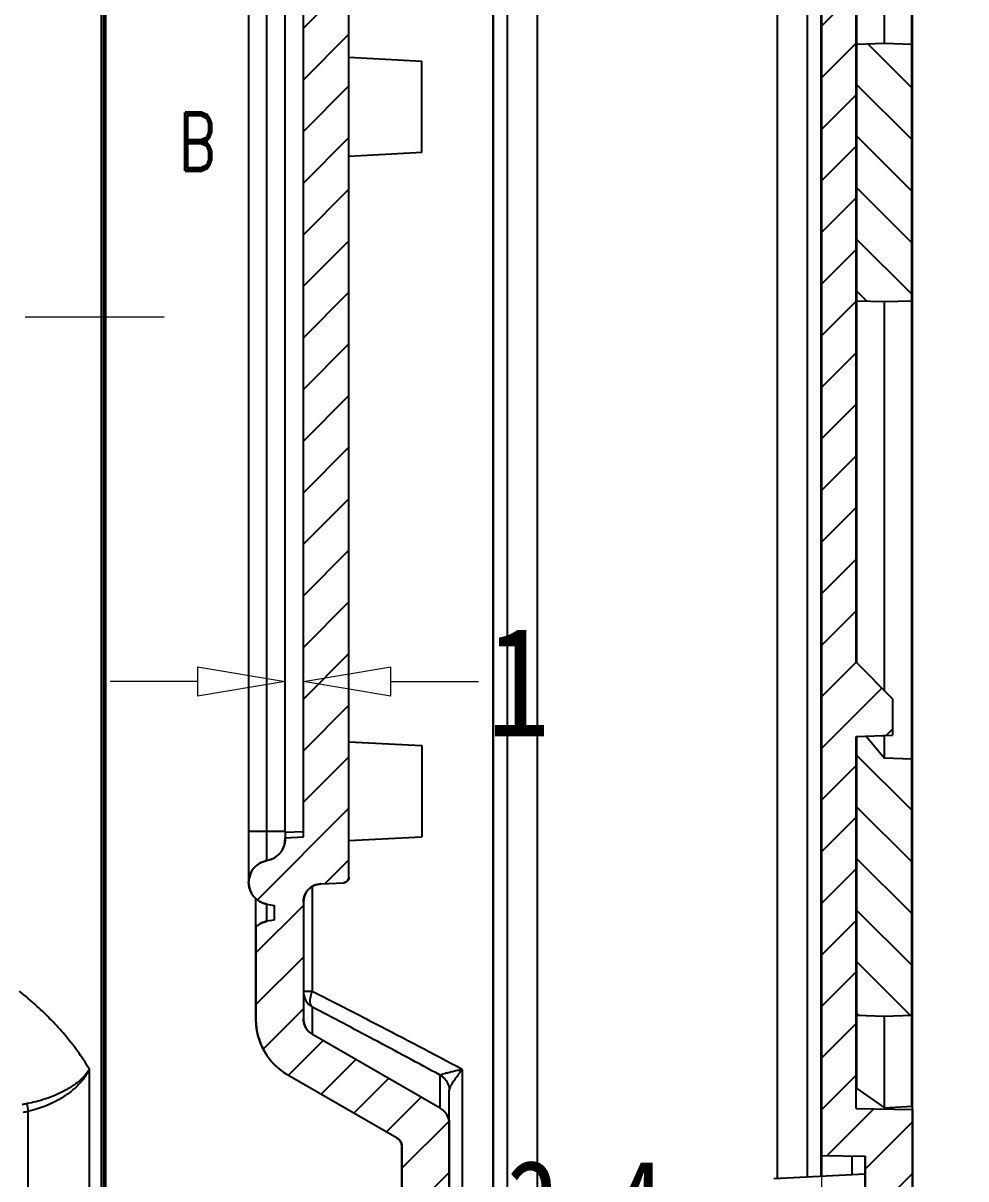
# Model space of a CAD drawing. Header units: millimetres. Extents: x 1786 to 4177, y -2705 to -1639.
# Drawn here: x 3905.3 to 3957, y -1840.6 to -1777.2 of the extents above; entities that cross this region are included whole.
import ezdxf
from ezdxf.enums import TextEntityAlignment as Align

# ---------------------------------------------------------------- set-up
doc = ezdxf.new("R2010")
doc.units = ezdxf.units.MM
doc.linetypes.add('DIVIDE', pattern=[31.75, 12.7, -6.35, 0, -6.35, 0, -6.35])
doc.layers.add('dim', color=3, linetype='Continuous', lineweight=9)
doc.layers.add('hatch', color=56, linetype='Continuous', lineweight=9)
doc.styles.add('FFS', font='simfang0.ttf', dxfattribs={"width": 0.85})
doc.styles.add('LongTou', font='romand.shx', dxfattribs={"width": 0.8, "bigfont": 'whgdtxt.shx'})
doc.dimstyles.new('YanXiu', dxfattribs={"dimtxt": 2.5, "dimasz": 2.2, "dimexe": 1, "dimexo": 0.6, "dimgap": 0.66, "dimtad": 0, "dimzin": 9, "dimdsep": 46, "dimtxsty": 'FFS', "dimblk": 'CLOSEDBLANK', "dimcen": 0, "dimclrd": 256, "dimclre": 131, "dimclrt": 42, "dimazin": 2, "dimtfac": 1, "dimtofl": 0, "dimtmove": 0, "dimatfit": 3, "dimldrblk": 'CLOSEDBLANK', "dimfxl": 1, "dimlwd": 5, "dimlwe": 5, "dimarcsym": 0})
pattern_1 = [(45, (-380.4716, -141.763), (-1.4142136, 1.4142136), [])]

# ---------------------------------------------------------------- blocks, each defined once
blk = doc.blocks.new('_ClosedBlank')
at = {"color": 0, "linetype": 'ByBlock', "lineweight": -2}
for p, q in [((-1, 0.167), (0, 0)), ((-1, 0.167), (-1, -0.167)), ((0, 0), (-1, -0.167))]:
    blk.add_line(p, q, dxfattribs=at)
blk = doc.blocks.new('*D331')
at = {"layer": 'Defpoints', "color": 0}
for p in [(-70.436, 85.313), (-70.436, 77.763), (-71.436, 77.099)]:
    blk.add_point(p, dxfattribs=at)
at = {"layer": 'dim', "color": 131, "lineweight": 5}
for p, q in [((-71.436, 78.299), (-71.436, 86.512)), ((-70.436, 78.962), (-70.436, 86.512))]:
    blk.add_line(p, q, dxfattribs=at)
at = {"layer": 'dim', "lineweight": 5}
for p, q in [((-76.236, 85.313), (-81.036, 85.313)), ((-65.636, 85.313), (-60.836, 85.313))]:
    blk.add_line(p, q, dxfattribs=at)
at = {"layer": 'dim', "lineweight": 5, "xscale": 4.800000000000001, "yscale": 4.800000000000001, "zscale": 4.800000000000001}
blk.add_blockref('_ClosedBlank', (-71.436, 85.313), dxfattribs=at)
at = {"layer": 'dim', "lineweight": 5, "xscale": 4.800000000000001, "yscale": 4.800000000000001, "zscale": 4.800000000000001, "rotation": 180}
blk.add_blockref('_ClosedBlank', (-70.436, 85.313), dxfattribs=at)
at = {"layer": 'dim', "color": 42, "insert": (-58.644, 85.313), "char_height": 6, "attachment_point": 5, "style": 'FFS'}
blk.add_mtext('1', dxfattribs=at)
blk = doc.blocks.new('*D344')
at = {"layer": 'Defpoints', "color": 0}
for p in [(-42.036, 59.332), (-39.636, 59.29), (-42.036, 56.536)]:
    blk.add_point(p, dxfattribs=at)
at = {"layer": 'dim', "color": 131, "lineweight": 5}
for p, q in [((-42.036, 58.333), (-42.036, 55.537)), ((-39.636, 58.291), (-39.636, 55.537))]:
    blk.add_line(p, q, dxfattribs=at)
at = {"layer": 'dim', "lineweight": 5}
for p, q in [((-46.036, 56.536), (-50.036, 56.536)), ((-35.636, 56.536), (-31.636, 56.536))]:
    blk.add_line(p, q, dxfattribs=at)
at = {"layer": 'dim', "lineweight": 5, "xscale": 4, "yscale": 4, "zscale": 4}
blk.add_blockref('_ClosedBlank', (-42.036, 56.536), dxfattribs=at)
at = {"layer": 'dim', "lineweight": 5, "xscale": 4, "yscale": 4, "zscale": 4, "rotation": 180}
blk.add_blockref('_ClosedBlank', (-39.636, 56.536), dxfattribs=at)
at = {"layer": 'dim', "color": 42, "insert": (-54.952, 56.536), "char_height": 5, "attachment_point": 5, "style": 'FFS'}
blk.add_mtext('2.4', dxfattribs=at)
blk = doc.blocks.new('u161')
at = {"linetype": 'Continuous'}
h = blk.add_hatch(dxfattribs=at)
h.set_pattern_fill('DEFAULT__3', color=2, scale=2, angle=45, style=0, pattern_type=0)
h.set_pattern_definition(pattern_1)
edge = h.paths.add_edge_path()
edge.add_line((-65.036, 47.9), (-65.036, 49.73))
edge.add_line((-62.436, 49.73), (-65.036, 49.73))
edge.add_line((-62.436, 47.9), (-62.436, 49.73))
edge.add_arc((-51.681, 47.9), 10.755, 180.00128, 181.53833)
edge.add_line((-62.432, 47.611), (-50.536, 47.3))
edge.add_line((-50.536, 45.55), (-50.536, 47.3))
edge.add_line((-62.157, 45.448), (-50.536, 45.55))
edge.add_spline(control_points=[(-62.157, 45.448), (-61.972, 44.642), (-61.699, 43.864), (-61.345, 43.144)], knot_values=[0, 0, 0, 0, 1, 1, 1, 1], degree=3, periodic=0)
edge.add_line((-61.345, 43.144), (-50.536, 43.05))
edge.add_line((-50.536, 41.3), (-50.536, 43.05))
edge.add_line((-53.636, 41.218), (-50.536, 41.3))
edge.add_line((-53.636, 38.062), (-53.636, 41.218))
edge.add_spline(control_points=[(-53.636, 38.062), (-53.303, 38.02), (-52.97, 37.987), (-52.636, 37.961)], knot_values=[0, 0, 0, 0, 1, 1, 1, 1], weights=[1, 0.999807, 0.999807, 1], degree=3, periodic=0)
edge.add_line((-52.636, 36.728), (-52.636, 37.961))
edge.add_line((-52.636, 36.728), (-51.036, 36.7))
edge.add_line((-51.036, 35.3), (-51.036, 36.7))
edge.add_spline(control_points=[(-56.225, 35.88), (-54.52, 35.494), (-52.783, 35.3), (-51.036, 35.3)], knot_values=[0, 0, 0, 0, 1, 1, 1, 1], weights=[1, 0.995874, 0.995874, 1], degree=3, periodic=0)
edge.add_spline(control_points=[(-65.036, 47.9), (-65.036, 47.097), (-64.894, 45.491), (-64.264, 43.176), (-63.241, 41.041), (-61.864, 39.171), (-60.187, 37.636), (-58.285, 36.503), (-56.916, 36.036), (-56.225, 35.88)], knot_values=[0, 0, 0, 0, 0.143269, 0.286539, 0.429808, 0.573078, 0.716347, 0.859617, 1, 1, 1, 1], degree=3, periodic=0)
edge = h.paths.add_edge_path()
edge.add_line((-62.436, 49.73), (-65.036, 49.73))
edge.add_line((-62.436, 49.73), (-65.036, 49.73))
edge = h.paths.add_edge_path()
edge.add_line((-65.036, 54.94), (-65.036, 49.73))
edge.add_line((-62.436, 54.94), (-65.036, 54.94))
edge.add_line((-62.436, 54.94), (-62.436, 49.73))
edge.add_line((-62.436, 49.73), (-65.036, 49.73))
edge = h.paths.add_edge_path()
edge.add_line((-62.436, 54.94), (-65.036, 54.94))
edge.add_line((-62.436, 54.94), (-65.036, 54.94))
edge = h.paths.add_edge_path()
edge.add_line((-58.536, 173.5), (-59.636, 173.5))
edge.add_line((-58.536, 172.638), (-58.536, 173.5))
edge.add_spline(control_points=[(-59.266, 171.911), (-59.231, 172.317), (-58.942, 172.604), (-58.536, 172.638)], knot_values=[0, 0, 0, 0, 1, 1, 1, 1], weights=[1, 0.843205, 0.843205, 1], degree=3, periodic=0)
edge.add_line((-59.281, 171.742), (-59.266, 171.911))
edge.add_spline(control_points=[(-59.281, 171.742), (-59.286, 171.69), (-59.291, 171.639), (-59.297, 171.587)], knot_values=[0, 0, 0, 0, 1, 1, 1, 1], weights=[1, 0.999919, 0.999919, 1], degree=3, periodic=0)
edge.add_spline(control_points=[(-70.436, 156.343), (-70.436, 163.564), (-66.176, 169.393), (-59.297, 171.587)], knot_values=[0, 0, 0, 0, 1, 1, 1, 1], weights=[1, 0.871606, 0.871606, 1], degree=3, periodic=0)
edge.add_line((-70.436, 156.343), (-70.436, 155.38))
edge.add_spline(control_points=[(-70.436, 155.38), (-70.436, 154.818), (-70.049, 154.41), (-69.488, 154.381)], knot_values=[0, 0, 0, 0, 1, 1, 1, 1], weights=[1, 0.816916, 0.816916, 1], degree=3, periodic=0)
edge.add_line((-69.488, 154.381), (-68.22, 154.314))
edge.add_spline(control_points=[(-67.936, 154.015), (-67.936, 154.183), (-68.052, 154.306), (-68.22, 154.314)], knot_values=[0, 0, 0, 0, 1, 1, 1, 1], weights=[1, 0.816916, 0.816916, 1], degree=3, periodic=0)
edge.add_line((-67.936, 74.584), (-67.936, 154.015))
edge.add_spline(control_points=[(-67.936, 74.584), (-67.936, 74.416), (-68.052, 74.294), (-68.22, 74.285)], knot_values=[0, 0, 0, 0, 1, 1, 1, 1], weights=[1, 0.816916, 0.816916, 1], degree=3, periodic=0)
edge.add_line((-69.488, 74.218), (-68.22, 74.285))
edge.add_spline(control_points=[(-70.436, 73.22), (-70.436, 73.781), (-70.049, 74.189), (-69.488, 74.218)], knot_values=[0, 0, 0, 0, 1, 1, 1, 1], weights=[1, 0.816916, 0.816916, 1], degree=3, periodic=0)
edge.add_line((-70.436, 73.22), (-70.436, 66.832))
edge.add_spline(control_points=[(-69.936, 65.966), (-70.253, 66.149), (-70.436, 66.466), (-70.436, 66.832)], knot_values=[0, 0, 0, 0, 1, 1, 1, 1], weights=[1, 0.910684, 0.910684, 1], degree=3, periodic=0)
edge.add_line((-62.936, 61.925), (-69.936, 65.966))
edge.add_spline(control_points=[(-62.936, 61.925), (-62.619, 61.742), (-62.436, 61.425), (-62.436, 61.059)], knot_values=[0, 0, 0, 0, 1, 1, 1, 1], weights=[1, 0.910684, 0.910684, 1], degree=3, periodic=0)
edge.add_line((-62.436, 61.059), (-62.436, 54.94))
edge.add_line((-62.436, 54.94), (-65.036, 54.94))
edge.add_line((-65.036, 59.846), (-65.036, 54.94))
edge.add_spline(control_points=[(-65.286, 60.279), (-65.127, 60.188), (-65.036, 60.029), (-65.036, 59.846)], knot_values=[0, 0, 0, 0, 1, 1, 1, 1], weights=[1, 0.910684, 0.910684, 1], degree=3, periodic=0)
edge.add_line((-65.286, 60.279), (-71.286, 63.743))
edge.add_spline(control_points=[(-71.286, 63.743), (-72.395, 64.384), (-73.036, 65.493), (-73.036, 66.775)], knot_values=[0, 0, 0, 0, 1, 1, 1, 1], weights=[1, 0.910684, 0.910684, 1], degree=3, periodic=0)
edge.add_line((-73.036, 71.874), (-73.036, 66.775))
edge.add_spline(control_points=[(-73.036, 71.874), (-72.866, 72.027), (-72.661, 72.127), (-72.436, 72.167)], knot_values=[0, 0, 0, 0, 1, 1, 1, 1], weights=[1, 0.974125, 0.974125, 1], degree=3, periodic=0)
edge.add_line((-72.036, 72.237), (-72.436, 72.167))
edge.add_line((-72.036, 73.037), (-72.036, 72.237))
edge.add_line((-72.436, 73.108), (-72.036, 73.037))
edge.add_spline(control_points=[(-72.436, 73.108), (-74.179, 73.415), (-74.179, 75.185), (-72.435, 75.492)], knot_values=[0, 0, 0, 0, 1, 1, 1, 1], weights=[1, 0.448931, 0.448931, 1], degree=3, periodic=0)
edge.add_spline(control_points=[(-71.436, 76.747), (-71.402, 76.106), (-71.802, 75.603), (-72.435, 75.492)], knot_values=[0, 0, 0, 0, 1, 1, 1, 1], weights=[1, 0.832524, 0.832524, 1], degree=3, periodic=0)
edge.add_line((-71.436, 76.747), (-70.436, 76.8))
edge.add_line((-70.436, 76.8), (-70.436, 151.8))
edge.add_line((-71.436, 151.852), (-70.436, 151.8))
edge.add_spline(control_points=[(-71.436, 151.852), (-71.402, 152.494), (-71.802, 152.996), (-72.435, 153.107)], knot_values=[0, 0, 0, 0, 1, 1, 1, 1], weights=[1, 0.832524, 0.832524, 1], degree=3, periodic=0)
edge.add_spline(control_points=[(-72.436, 155.492), (-74.179, 155.184), (-74.179, 153.414), (-72.435, 153.107)], knot_values=[0, 0, 0, 0, 1, 1, 1, 1], weights=[1, 0.448931, 0.448931, 1], degree=3, periodic=0)
edge.add_line((-72.436, 155.492), (-72.036, 155.562))
edge.add_line((-72.036, 156.362), (-72.036, 155.562))
edge.add_line((-72.036, 156.362), (-72.436, 156.433))
edge.add_spline(control_points=[(-73.036, 156.726), (-72.866, 156.573), (-72.661, 156.472), (-72.436, 156.433)], knot_values=[0, 0, 0, 0, 1, 1, 1, 1], weights=[1, 0.974125, 0.974125, 1], degree=3, periodic=0)
edge.add_line((-73.036, 156.822), (-73.036, 156.726))
edge.add_spline(control_points=[(-73.036, 156.822), (-73.036, 163.519), (-69.642, 169.293), (-63.79, 172.55)], knot_values=[0, 0, 0, 0, 1, 1, 1, 1], weights=[1, 0.908052, 0.908052, 1], degree=3, periodic=0)
edge.add_spline(control_points=[(-63.79, 172.55), (-62.757, 173.125), (-61.981, 174.018), (-61.556, 175.122)], knot_values=[0, 0, 0, 0, 1, 1, 1, 1], weights=[1, 0.96011, 0.96011, 1], degree=3, periodic=0)
edge.add_spline(control_points=[(-61.556, 175.122), (-61.405, 175.515), (-61.061, 175.756), (-60.64, 175.763)], knot_values=[0, 0, 0, 0, 1, 1, 1, 1], weights=[1, 0.88621, 0.88621, 1], degree=3, periodic=0)
edge.add_line((-60.64, 175.763), (-58.536, 175.8))
edge.add_line((-58.536, 174.9), (-58.536, 175.8))
edge.add_line((-58.536, 174.9), (-59.636, 174.9))
edge.add_line((-59.636, 173.5), (-59.636, 174.9))
h = blk.add_hatch(dxfattribs=at)
h.set_pattern_fill('DEFAULT__5', color=2, scale=2, angle=45, style=0, pattern_type=0)
h.set_pattern_definition(pattern_1)
edge = h.paths.add_edge_path()
edge.add_line((-37.036, 47.9), (-37.036, 49.73))
edge.add_arc((-50.698, 47.9), 13.662, 356.76105, 359.99896)
edge.add_line((-37.058, 47.128), (-46.036, 47.05))
edge.add_line((-46.036, 45.939), (-46.036, 47.05))
edge.add_line((-46.036, 45.939), (-50.536, 45.9))
edge.add_line((-50.536, 45.9), (-50.536, 47.4))
edge.add_line((-50.536, 47.4), (-51.036, 47.688))
edge.add_line((-51.036, 47.688), (-51.036, 48.3))
edge.add_line((-39.636, 48.897), (-51.036, 48.3))
edge.add_line((-39.636, 48.897), (-39.636, 49.73))
edge.add_line((-37.036, 49.73), (-39.636, 49.73))
edge = h.paths.add_edge_path()
edge.add_line((-51.036, 35.8), (-51.036, 36.7))
edge.add_line((-51.036, 36.7), (-52.336, 36.722))
edge.add_line((-52.536, 36.926), (-52.336, 36.722))
edge.add_line((-52.536, 36.926), (-52.536, 37.873))
edge.add_line((-51.036, 37.9), (-52.536, 37.873))
edge.add_spline(control_points=[(-51.036, 37.9), (-50.166, 37.9), (-49.299, 37.954), (-48.436, 38.062)], knot_values=[0, 0, 0, 0, 1, 1, 1, 1], weights=[1, 0.998704, 0.998704, 1], degree=3, periodic=0)
edge.add_line((-48.436, 38.062), (-48.436, 40.163))
edge.add_line((-48.436, 40.163), (-51.036, 40.3))
edge.add_line((-51.036, 40.3), (-51.036, 40.911))
edge.add_line((-50.536, 41.2), (-51.036, 40.911))
edge.add_line((-50.536, 41.2), (-50.536, 42.7))
edge.add_line((-46.036, 42.66), (-50.536, 42.7))
edge.add_line((-46.036, 41.55), (-46.036, 42.66))
edge.add_line((-38.66, 41.485), (-46.036, 41.55))
edge.add_spline(control_points=[(-45.847, 35.88), (-45.156, 36.036), (-43.786, 36.503), (-41.885, 37.636), (-40.208, 39.171), (-39.199, 40.541), (-38.734, 41.35), (-38.66, 41.485)], knot_values=[0, 0, 0, 0, 0.234581, 0.473986, 0.71339, 0.952794, 1, 1, 1, 1], degree=3, periodic=0)
edge.add_spline(control_points=[(-50.536, 35.305), (-48.956, 35.339), (-47.388, 35.531), (-45.847, 35.88)], knot_values=[0, 0, 0, 0, 1, 1, 1, 1], weights=[1, 0.996624, 0.996624, 1], degree=3, periodic=0)
edge.add_line((-50.536, 35.305), (-50.536, 35.773))
edge.add_line((-50.536, 35.773), (-51.036, 35.8))
edge = h.paths.add_edge_path()
edge.add_line((-37.036, 49.73), (-39.636, 49.73))
edge.add_line((-37.036, 49.73), (-39.636, 49.73))
edge = h.paths.add_edge_path()
edge.add_line((-37.036, 49.73), (-37.036, 54.94))
edge.add_line((-37.036, 49.73), (-39.636, 49.73))
edge.add_line((-39.636, 49.73), (-39.636, 52.288))
edge.add_line((-39.636, 52.288), (-44.636, 52.55))
edge.add_line((-44.636, 52.55), (-44.636, 54.05))
edge.add_line((-39.636, 54.093), (-44.636, 54.05))
edge.add_line((-39.636, 54.093), (-39.636, 54.94))
edge.add_line((-37.036, 54.94), (-39.636, 54.94))
edge = h.paths.add_edge_path()
edge.add_line((-37.036, 54.94), (-39.636, 54.94))
edge.add_line((-39.636, 54.94), (-44.636, 54.94))
edge.add_line((-44.636, 54.94), (-39.636, 54.94))
edge.add_line((-37.036, 54.94), (-39.636, 54.94))
edge = h.paths.add_edge_path()
edge.add_line((-37.036, 162.7), (-37.036, 145.354))
edge.add_line((-38.613, 145.326), (-37.036, 145.354))
edge.add_spline(control_points=[(-38.613, 145.326), (-39.508, 145.311), (-40.136, 144.672), (-40.136, 143.776)], knot_values=[0, 0, 0, 0, 1, 1, 1, 1], weights=[1, 0.808834, 0.808834, 1], degree=3, periodic=0)
edge.add_line((-40.136, 86.364), (-40.136, 143.776))
edge.add_line((-40.136, 86.364), (-38.136, 84.364))
edge.add_line((-38.136, 84.364), (-38.136, 82.364))
edge.add_line((-40.136, 82.294), (-38.136, 82.364))
edge.add_line((-40.136, 61.9), (-40.136, 82.294))
edge.add_line((-40.136, 61.9), (-37.036, 61.845))
edge.add_line((-37.036, 61.845), (-37.036, 54.94))
edge.add_line((-37.036, 54.94), (-39.636, 54.94))
edge.add_line((-39.636, 59.29), (-39.636, 54.94))
edge.add_line((-42.036, 59.332), (-39.636, 59.29))
edge.add_line((-42.036, 147.867), (-42.036, 59.332))
edge.add_line((-42.036, 147.867), (-39.636, 147.909))
edge.add_line((-39.636, 162.7), (-39.636, 147.909))
edge.add_spline(control_points=[(-41.762, 169.114), (-41.409, 168.66), (-40.208, 166.786), (-39.636, 164.432), (-39.636, 162.7)], knot_values=[0, 0, 0, 0, 0.264015, 1, 1, 1, 1], degree=3, periodic=0)
edge.add_spline(control_points=[(-42.791, 171.742), (-42.707, 170.779), (-42.354, 169.879), (-41.762, 169.114)], knot_values=[0, 0, 0, 0, 1, 1, 1, 1], weights=[1, 0.972906, 0.972906, 1], degree=3, periodic=0)
edge.add_line((-42.791, 171.742), (-42.811, 171.973))
edge.add_spline(control_points=[(-42.811, 171.973), (-42.846, 172.376), (-43.132, 172.663), (-43.536, 172.7)], knot_values=[0, 0, 0, 0, 1, 1, 1, 1], weights=[1, 0.844659, 0.844659, 1], degree=3, periodic=0)
edge.add_line((-43.536, 172.7), (-43.536, 173.5))
edge.add_line((-42.436, 173.5), (-43.536, 173.5))
edge.add_line((-42.436, 173.5), (-42.436, 174.9))
edge.add_line((-42.436, 174.9), (-43.536, 174.9))
edge.add_line((-43.536, 174.9), (-43.536, 175.8))
edge.add_line((-43.536, 175.8), (-41.369, 175.648))
edge.add_spline(control_points=[(-40.443, 174.738), (-40.488, 175.251), (-40.855, 175.612), (-41.369, 175.648)], knot_values=[0, 0, 0, 0, 1, 1, 1, 1], weights=[1, 0.840271, 0.840271, 1], degree=3, periodic=0)
edge.add_line((-40.265, 172.7), (-40.443, 174.738))
edge.add_spline(control_points=[(-40.265, 172.7), (-40.188, 171.818), (-39.884, 170.986), (-39.375, 170.262)], knot_values=[0, 0, 0, 0, 1, 1, 1, 1], weights=[1, 0.977162, 0.977162, 1], degree=3, periodic=0)
edge.add_spline(control_points=[(-39.375, 170.262), (-39.01, 169.742), (-38.358, 168.643), (-37.61, 166.786), (-37.144, 164.785), (-37.036, 163.405), (-37.036, 162.7)], knot_values=[0, 0, 0, 0, 0.25, 0.5, 0.75, 1, 1, 1, 1], degree=3, periodic=0)
h = blk.add_hatch(dxfattribs=at)
h.set_pattern_fill('DEFAULT__2', color=2, scale=2, angle=-45, style=0, pattern_type=0)
h.set_pattern_definition([(315, (-377.6431, -141.763), (1.414214, 1.414214), [])])
edge = h.paths.add_edge_path()
edge.add_line((-40.086, 67.003), (-40.086, 82.296))
edge.add_line((-40.086, 82.296), (-39.586, 82.314))
edge.add_line((-39.586, 82.314), (-38.586, 81.114))
edge.add_line((-37.086, 81.061), (-38.586, 81.114))
edge.add_line((-37.086, 67.003), (-37.086, 81.061))
edge.add_line((-37.086, 67.003), (-38.586, 66.951))
edge.add_line((-38.586, 66.951), (-40.086, 67.003))
edge = h.paths.add_edge_path()
edge.add_line((-40.086, 106.166), (-40.086, 120.224))
edge.add_line((-38.586, 120.276), (-40.086, 120.224))
edge.add_line((-37.086, 120.224), (-38.586, 120.276))
edge.add_line((-37.086, 106.166), (-37.086, 120.224))
edge.add_line((-37.086, 106.166), (-38.586, 106.114))
edge.add_line((-38.586, 106.114), (-40.086, 106.166))
at = {"color": 7, "linetype": 'Continuous'}
for p, q in [((-60.036, 49.3), (-60.036, 161.3)), ((-60.018, 49.427), (-60.018, 161.172)), ((-81.501, 52.8), (-81.501, 157.8)), ((-81.497, 52.8), (-81.497, 157.8)), ((-81.367, 52.8), (-81.367, 157.8)), ((-81.266, 52.8), (-81.266, 157.8)), ((-59.266, 157.8), (-59.266, 52.8)), ((-57.621, 157.8), (-57.621, 52.8)), ((-67.936, 74.584), (-67.936, 154.015)), ((-67.936, 74.584), (-67.936, 154.015)), ((-73.436, 152.717), (-73.436, 75.865)), ((-44.451, 58.059), (-44.451, 152.54)), ((-42.806, 58.145), (-42.806, 152.454)), ((-42.054, 58.185), (-42.054, 152.414)), ((-42.036, 152.413), (-42.036, 58.186)), ((-72.435, 77.099), (-72.435, 151.5)), ((-71.436, 77.099), (-71.436, 151.5)), ((-70.436, 76.8), (-70.436, 151.8)), ((-70.436, 76.8), (-70.436, 151.8)), ((-42.036, 147.867), (-42.036, 59.332)), ((-38.586, 120.276), (-38.586, 145.276)), ((-40.136, 86.364), (-40.136, 143.776)), ((-40.136, 86.364), (-40.136, 143.776)), ((-40.086, 86.314), (-40.086, 143.776)), ((-37.086, 62.03), (-37.086, 138.199)), ((-37.036, 47.9), (-37.036, 138.199)), ((-38.586, 120.276), (-40.086, 120.224)), ((-38.586, 120.276), (-40.086, 120.224)), ((-40.086, 106.166), (-40.086, 120.224)), ((-37.086, 120.224), (-38.586, 120.276)), ((-37.086, 120.224), (-38.586, 120.276)), ((-37.086, 106.166), (-37.086, 120.224)), ((-63.936, 119.3), (-67.936, 119.509)), ((-63.936, 114.3), (-63.936, 119.299)), ((-63.936, 114.3), (-67.936, 114.09)), ((-38.586, 106.114), (-40.086, 106.166)), ((-38.586, 106.114), (-40.086, 106.166)), ((-37.086, 106.166), (-38.586, 106.114)), ((-37.086, 106.166), (-38.586, 106.114)), ((-38.586, 84.814), (-38.586, 106.114)), ((-40.136, 86.364), (-38.136, 84.364)), ((-40.136, 86.364), (-38.136, 84.364)), ((-38.136, 84.364), (-38.136, 82.364)), ((-38.136, 84.364), (-38.136, 82.364)), ((-40.136, 82.294), (-38.136, 82.364)), ((-40.136, 82.294), (-38.136, 82.364)), ((-67.936, 82.009), (-63.936, 81.8)), ((-63.936, 81.799), (-63.936, 76.8)), ((-40.136, 61.9), (-40.136, 82.294)), ((-40.136, 61.9), (-40.136, 82.294)), ((-40.086, 82.296), (-39.586, 82.314)), ((-40.086, 67.003), (-40.086, 82.296)), ((-40.086, 63.001), (-40.086, 82.296)), ((-39.586, 82.314), (-38.586, 81.114)), ((-39.586, 82.314), (-38.586, 81.114)), ((-38.586, 81.114), (-38.586, 82.349)), ((-37.086, 81.061), (-38.586, 81.114)), ((-37.086, 81.061), (-38.586, 81.114)), ((-37.086, 67.003), (-37.086, 81.061)), ((-71.434, 77.099), (-73.436, 77.099)), ((-72.435, 75.492), (-72.435, 77.099)), ((-71.436, 77.047), (-70.436, 77.099)), ((-71.436, 76.747), (-70.436, 76.8)), ((-71.436, 76.747), (-70.436, 76.8)), ((-71.436, 76.747), (-71.434, 76.684)), ((-67.936, 76.59), (-63.936, 76.8)), ((-73.436, 75.865), (-73.436, 74.313)), ((-69.488, 74.218), (-68.22, 74.285)), ((-69.488, 74.218), (-68.22, 74.285)), ((-69.95, 74.059), (-69.95, 68.318)), ((-73.036, 66.775), (-73.036, 73.424)), ((-72.436, 73.108), (-72.036, 73.037)), ((-72.436, 72.167), (-72.436, 73.108)), ((-72.436, 73.108), (-72.036, 73.037)), ((-72.036, 73.037), (-72.036, 72.237)), ((-72.036, 73.037), (-72.036, 72.237)), ((-70.436, 73.22), (-70.436, 66.832)), ((-70.436, 73.22), (-70.436, 66.832)), ((-72.036, 72.237), (-72.436, 72.167)), ((-72.036, 72.237), (-72.436, 72.167)), ((-73.036, 71.874), (-73.036, 66.775)), ((-69.95, 68.317), (-70.436, 68.317)), ((-69.936, 65.966), (-69.936, 67.456)), ((-38.586, 66.951), (-40.086, 67.003)), ((-38.586, 66.951), (-40.086, 67.003)), ((-37.086, 67.003), (-38.586, 66.951)), ((-37.086, 67.003), (-38.586, 66.951)), ((-38.586, 61.951), (-38.586, 66.951)), ((-62.936, 61.925), (-69.936, 65.966)), ((-62.936, 61.925), (-69.936, 65.966)), ((-82.167, 52.8), (-82.167, 64.067)), ((-61.726, 64.047), (-61.726, 47.819)), ((-65.286, 60.279), (-71.286, 63.743)), ((-65.286, 60.279), (-71.286, 63.743)), ((-62.936, 61.925), (-62.936, 63.732)), ((-62.436, 47.9), (-62.436, 62.89)), ((-40.086, 63.001), (-38.586, 61.951)), ((-85.599, 62.175), (-85.519, 61.754)), ((-85.519, 52.8), (-85.519, 61.754)), ((-40.136, 61.9), (-37.036, 61.845)), ((-40.136, 61.9), (-37.036, 61.845)), ((-38.586, 61.951), (-37.086, 62.03)), ((-37.036, 61.845), (-37.036, 54.94)), ((-62.436, 61.059), (-62.436, 54.94)), ((-65.036, 59.846), (-65.036, 54.94)), ((-65.036, 47.9), (-65.036, 59.846)), ((-42.036, 59.332), (-39.636, 59.29)), ((-42.036, 59.332), (-39.636, 59.29)), ((-40.345, 58.274), (-40.345, 59.303)), ((-39.636, 59.29), (-39.636, 54.94)), ((-39.636, 54.093), (-39.636, 59.29)), ((-39.636, 58.312), (-44.636, 58.05))]:
    blk.add_line(p, q, dxfattribs=at)
for centre, radius, start, end in [((-72.645, 76.684), 1.21, 279.97067, 3), ((-64.246, 77.1), 7.189, 180.00673, 180.42431), ((-72.226, 74.3), 1.21, 99.97067, 260), ((-69.436, 73.22), 1, 93.0004, 180.00768), ((-68.236, 74.584), 0.3, 273, 0), ((-72.226, 70.975), 1.21, 100, 132.03093), ((-69.442, 68.318), 0.994, 180.05658, 240.19721), ((-276.682, -339.876), 457.559, 62.65514, 63.13983), ((-267.96, -313.192), 429.075, 62.00953, 62.51526), ((-69.536, 66.775), 3.5, 180, 240), ((-69.436, 66.832), 1, 180, 240), ((-273.708, -334.056), 451.023, 61.9656, 62.65107), ((-269.087, -315.277), 431.446, 61.4572, 62.00724), ((-86.139, 65.254), 3.126, 275.33317, 279.93857), ((-86.202, 65.336), 3.646, 276.32987, 280.80727), ((-63.436, 61.059), 1, 0, 60), ((-65.536, 59.846), 0.5, 0, 60)]:
    blk.add_arc(centre, radius, start, end, dxfattribs=at)
for points, start_tangent, end_tangent in [([(-71.436, 76.747), (-71.435, 76.735), (-71.435, 76.722), (-71.435, 76.709), (-71.434, 76.697), (-71.434, 76.684), (-71.434, 76.671), (-71.435, 76.658), (-71.435, 76.645), (-71.435, 76.632), (-71.436, 76.619), (-71.437, 76.606), (-71.438, 76.593), (-71.439, 76.58), (-71.44, 76.567), (-71.441, 76.554), (-71.443, 76.541), (-71.444, 76.528), (-71.446, 76.515), (-71.448, 76.501), (-71.45, 76.488), (-71.452, 76.475), (-71.455, 76.462), (-71.457, 76.448), (-71.46, 76.435), (-71.463, 76.422), (-71.466, 76.408), (-71.469, 76.395), (-71.473, 76.382), (-71.476, 76.369), (-71.48, 76.355), (-71.484, 76.342), (-71.488, 76.329), (-71.492, 76.316), (-71.496, 76.302), (-71.5, 76.289), (-71.505, 76.276), (-71.51, 76.263), (-71.515, 76.25), (-71.52, 76.237), (-71.525, 76.224), (-71.531, 76.211), (-71.536, 76.198), (-71.542, 76.185), (-71.548, 76.172), (-71.554, 76.159), (-71.56, 76.147), (-71.566, 76.134), (-71.573, 76.121), (-71.58, 76.109), (-71.586, 76.096), (-71.593, 76.084), (-71.601, 76.072), (-71.608, 76.059), (-71.615, 76.047), (-71.623, 76.035), (-71.631, 76.023), (-71.638, 76.011), (-71.647, 75.999), (-71.655, 75.987), (-71.663, 75.976), (-71.671, 75.964), (-71.68, 75.953), (-71.689, 75.941), (-71.698, 75.93), (-71.707, 75.919), (-71.716, 75.908), (-71.725, 75.897), (-71.734, 75.886), (-71.744, 75.875), (-71.753, 75.865), (-71.763, 75.854), (-71.773, 75.844), (-71.783, 75.834), (-71.793, 75.824), (-71.803, 75.814), (-71.814, 75.804), (-71.824, 75.794), (-71.835, 75.784), (-71.845, 75.775), (-71.856, 75.766), (-71.867, 75.756), (-71.878, 75.747), (-71.889, 75.738), (-71.9, 75.73), (-71.911, 75.721), (-71.922, 75.713), (-71.934, 75.704), (-71.945, 75.696), (-71.957, 75.688), (-71.968, 75.68), (-71.98, 75.672), (-71.992, 75.665), (-72.003, 75.657), (-72.015, 75.65), (-72.027, 75.643), (-72.039, 75.636), (-72.051, 75.629), (-72.063, 75.622), (-72.075, 75.616), (-72.087, 75.609), (-72.1, 75.603), (-72.112, 75.597), (-72.124, 75.591), (-72.136, 75.585), (-72.149, 75.58), (-72.161, 75.574), (-72.173, 75.569), (-72.186, 75.564), (-72.198, 75.559), (-72.211, 75.554), (-72.223, 75.549), (-72.236, 75.545), (-72.248, 75.54), (-72.261, 75.536), (-72.273, 75.532), (-72.286, 75.528), (-72.298, 75.524), (-72.311, 75.52), (-72.323, 75.517), (-72.336, 75.514), (-72.348, 75.51), (-72.361, 75.507), (-72.373, 75.504), (-72.386, 75.501), (-72.398, 75.499), (-72.41, 75.496), (-72.423, 75.494), (-72.435, 75.492)], (0.052336, -0.99863), (-0.984897, -0.173144)), ([(-71.435, 76.932), (-71.435, 76.835), (-71.435, 76.77), (-71.436, 76.747)], (0.033182, -0.999449), (-0.99863, -0.052336)), ([(-71.436, 77.047), (-71.435, 76.932)], (0.007225, -0.999974), (0.033182, -0.999449)), ([(-72.436, 73.108), (-72.445, 73.109), (-72.454, 73.111), (-72.463, 73.113), (-72.473, 73.115), (-72.482, 73.117), (-72.492, 73.119), (-72.501, 73.121), (-72.511, 73.123), (-72.52, 73.126), (-72.53, 73.128), (-72.539, 73.131), (-72.549, 73.133), (-72.559, 73.136), (-72.568, 73.139), (-72.578, 73.142), (-72.588, 73.145), (-72.598, 73.148), (-72.608, 73.151), (-72.618, 73.154), (-72.628, 73.158), (-72.638, 73.161), (-72.648, 73.165), (-72.658, 73.169), (-72.668, 73.173), (-72.678, 73.177), (-72.688, 73.181), (-72.698, 73.185), (-72.708, 73.19), (-72.719, 73.194), (-72.729, 73.199), (-72.739, 73.203), (-72.749, 73.208), (-72.759, 73.213), (-72.77, 73.218), (-72.78, 73.224), (-72.79, 73.229), (-72.801, 73.235), (-72.811, 73.24), (-72.821, 73.246), (-72.832, 73.252), (-72.842, 73.258), (-72.852, 73.264), (-72.862, 73.27), (-72.873, 73.277), (-72.883, 73.283), (-72.893, 73.29), (-72.904, 73.297), (-72.914, 73.304), (-72.924, 73.311), (-72.934, 73.318), (-72.944, 73.326), (-72.955, 73.333), (-72.965, 73.341), (-72.975, 73.349), (-72.985, 73.357), (-72.995, 73.365), (-73.005, 73.374), (-73.015, 73.382), (-73.025, 73.391), (-73.035, 73.399), (-73.045, 73.408), (-73.054, 73.417), (-73.064, 73.427), (-73.074, 73.436), (-73.083, 73.446), (-73.093, 73.455), (-73.102, 73.465), (-73.112, 73.475), (-73.121, 73.485), (-73.13, 73.495), (-73.139, 73.506), (-73.149, 73.517), (-73.158, 73.527), (-73.166, 73.538), (-73.175, 73.549), (-73.184, 73.56), (-73.193, 73.572), (-73.201, 73.583), (-73.21, 73.595), (-73.218, 73.607), (-73.226, 73.618), (-73.234, 73.631), (-73.242, 73.643), (-73.25, 73.655), (-73.258, 73.668), (-73.265, 73.68), (-73.273, 73.693), (-73.28, 73.706), (-73.287, 73.719), (-73.295, 73.732), (-73.302, 73.745), (-73.308, 73.759), (-73.315, 73.772), (-73.321, 73.786), (-73.328, 73.799), (-73.334, 73.813), (-73.34, 73.827), (-73.346, 73.841), (-73.352, 73.856), (-73.357, 73.87), (-73.362, 73.884), (-73.368, 73.899), (-73.373, 73.913), (-73.378, 73.928), (-73.382, 73.943), (-73.387, 73.958), (-73.391, 73.973), (-73.395, 73.988), (-73.399, 74.003), (-73.403, 74.018), (-73.406, 74.033), (-73.41, 74.049), (-73.413, 74.064), (-73.416, 74.08), (-73.419, 74.095), (-73.421, 74.111), (-73.423, 74.126), (-73.426, 74.142), (-73.428, 74.158), (-73.429, 74.173), (-73.431, 74.189), (-73.432, 74.205), (-73.433, 74.221), (-73.434, 74.236), (-73.435, 74.252), (-73.436, 74.268), (-73.436, 74.284), (-73.436, 74.3), (-73.436, 74.316), (-73.436, 74.332), (-73.435, 74.347), (-73.434, 74.363), (-73.433, 74.379), (-73.432, 74.395), (-73.431, 74.411), (-73.429, 74.427), (-73.428, 74.442), (-73.426, 74.458), (-73.423, 74.474), (-73.421, 74.489), (-73.418, 74.505), (-73.416, 74.52), (-73.413, 74.536), (-73.41, 74.551), (-73.406, 74.566), (-73.403, 74.582), (-73.399, 74.597), (-73.395, 74.612), (-73.391, 74.627), (-73.387, 74.642), (-73.382, 74.657), (-73.377, 74.672), (-73.372, 74.686), (-73.367, 74.701), (-73.362, 74.715), (-73.357, 74.73), (-73.351, 74.744), (-73.346, 74.758), (-73.34, 74.772), (-73.334, 74.786), (-73.328, 74.8), (-73.321, 74.814), (-73.315, 74.828), (-73.308, 74.841), (-73.301, 74.855), (-73.294, 74.868), (-73.287, 74.881), (-73.28, 74.894), (-73.273, 74.907), (-73.265, 74.92), (-73.258, 74.932), (-73.25, 74.945), (-73.242, 74.957), (-73.234, 74.969), (-73.226, 74.981), (-73.218, 74.993), (-73.209, 75.005), (-73.201, 75.016), (-73.192, 75.028), (-73.184, 75.039), (-73.175, 75.05), (-73.166, 75.061), (-73.157, 75.072), (-73.148, 75.083), (-73.139, 75.094), (-73.13, 75.104), (-73.121, 75.114), (-73.111, 75.125), (-73.102, 75.135), (-73.092, 75.144), (-73.083, 75.154), (-73.073, 75.164), (-73.064, 75.173), (-73.054, 75.182), (-73.044, 75.191), (-73.034, 75.2), (-73.024, 75.209), (-73.014, 75.218), (-73.004, 75.226), (-72.994, 75.234), (-72.984, 75.243), (-72.974, 75.251), (-72.964, 75.258), (-72.954, 75.266), (-72.944, 75.274), (-72.934, 75.281), (-72.924, 75.288), (-72.913, 75.296), (-72.903, 75.303), (-72.893, 75.309), (-72.882, 75.316), (-72.872, 75.323), (-72.862, 75.329), (-72.852, 75.335), (-72.841, 75.342), (-72.831, 75.348), (-72.821, 75.354), (-72.81, 75.359), (-72.8, 75.365), (-72.79, 75.37), (-72.779, 75.376), (-72.769, 75.381), (-72.759, 75.386), (-72.749, 75.391), (-72.738, 75.396), (-72.728, 75.401), (-72.718, 75.405), (-72.708, 75.41), (-72.698, 75.414), (-72.687, 75.418), (-72.677, 75.423), (-72.667, 75.427), (-72.657, 75.43), (-72.647, 75.434), (-72.637, 75.438), (-72.627, 75.441), (-72.617, 75.445), (-72.607, 75.448), (-72.597, 75.451), (-72.587, 75.455), (-72.578, 75.458), (-72.568, 75.461), (-72.558, 75.463), (-72.548, 75.466), (-72.539, 75.469), (-72.529, 75.471), (-72.519, 75.474), (-72.51, 75.476), (-72.5, 75.478), (-72.491, 75.481), (-72.482, 75.483), (-72.472, 75.485), (-72.463, 75.486), (-72.454, 75.488), (-72.444, 75.49), (-72.435, 75.492)], (-0.984808, 0.173648), (0.984897, 0.173144)), ([(-70.436, 73.22), (-70.436, 73.23), (-70.436, 73.241), (-70.435, 73.252), (-70.435, 73.263), (-70.434, 73.274), (-70.434, 73.285), (-70.433, 73.296), (-70.432, 73.307), (-70.431, 73.318), (-70.43, 73.329), (-70.429, 73.34), (-70.427, 73.351), (-70.426, 73.363), (-70.424, 73.374), (-70.422, 73.385), (-70.42, 73.396), (-70.418, 73.408), (-70.416, 73.419), (-70.414, 73.43), (-70.411, 73.442), (-70.408, 73.453), (-70.406, 73.464), (-70.403, 73.475), (-70.4, 73.487), (-70.396, 73.498), (-70.393, 73.509), (-70.39, 73.521), (-70.386, 73.532), (-70.382, 73.543), (-70.378, 73.555), (-70.374, 73.566), (-70.37, 73.577), (-70.366, 73.588), (-70.361, 73.599), (-70.356, 73.61), (-70.352, 73.622), (-70.347, 73.633), (-70.342, 73.644), (-70.336, 73.655), (-70.331, 73.666), (-70.326, 73.676), (-70.32, 73.687), (-70.314, 73.698), (-70.308, 73.709), (-70.302, 73.719), (-70.296, 73.73), (-70.289, 73.741), (-70.283, 73.751), (-70.276, 73.762), (-70.27, 73.772), (-70.263, 73.782), (-70.256, 73.792), (-70.248, 73.802), (-70.241, 73.813), (-70.234, 73.822), (-70.226, 73.832), (-70.219, 73.842), (-70.211, 73.852), (-70.203, 73.861), (-70.195, 73.871), (-70.187, 73.88), (-70.178, 73.89), (-70.17, 73.899), (-70.161, 73.908), (-70.153, 73.917), (-70.144, 73.926), (-70.135, 73.935), (-70.126, 73.943), (-70.117, 73.952), (-70.108, 73.96), (-70.099, 73.969), (-70.089, 73.977), (-70.08, 73.985), (-70.07, 73.993), (-70.061, 74.001), (-70.051, 74.008), (-70.041, 74.016), (-70.031, 74.023), (-70.021, 74.03), (-70.011, 74.038), (-70.001, 74.045), (-69.991, 74.052), (-69.98, 74.058), (-69.97, 74.065), (-69.96, 74.071), (-69.949, 74.078), (-69.939, 74.084), (-69.928, 74.09), (-69.917, 74.096), (-69.907, 74.102), (-69.896, 74.107), (-69.885, 74.113), (-69.874, 74.118), (-69.864, 74.124), (-69.853, 74.129), (-69.842, 74.134), (-69.831, 74.138), (-69.82, 74.143), (-69.809, 74.148), (-69.798, 74.152), (-69.787, 74.156), (-69.775, 74.16), (-69.764, 74.164), (-69.753, 74.168), (-69.742, 74.172), (-69.731, 74.175), (-69.72, 74.178), (-69.709, 74.182), (-69.697, 74.185), (-69.686, 74.188), (-69.675, 74.191), (-69.664, 74.193), (-69.653, 74.196), (-69.642, 74.198), (-69.631, 74.2), (-69.62, 74.203), (-69.608, 74.205), (-69.597, 74.206), (-69.586, 74.208), (-69.575, 74.21), (-69.564, 74.211), (-69.553, 74.213), (-69.542, 74.214), (-69.532, 74.215), (-69.521, 74.216), (-69.51, 74.217), (-69.499, 74.218), (-69.488, 74.218)], (0, 1), (0.99863, 0.052336)), ([(-67.936, 74.584), (-67.936, 74.578), (-67.936, 74.571), (-67.937, 74.565), (-67.937, 74.558), (-67.938, 74.551), (-67.939, 74.545), (-67.94, 74.538), (-67.941, 74.531), (-67.942, 74.524), (-67.943, 74.518), (-67.945, 74.511), (-67.947, 74.504), (-67.949, 74.497), (-67.951, 74.491), (-67.953, 74.484), (-67.956, 74.477), (-67.958, 74.47), (-67.961, 74.464), (-67.964, 74.457), (-67.967, 74.45), (-67.971, 74.444), (-67.974, 74.438), (-67.978, 74.431), (-67.982, 74.425), (-67.986, 74.419), (-67.99, 74.412), (-67.994, 74.406), (-67.999, 74.4), (-68.004, 74.395), (-68.008, 74.389), (-68.013, 74.383), (-68.018, 74.378), (-68.024, 74.372), (-68.029, 74.367), (-68.034, 74.362), (-68.04, 74.357), (-68.046, 74.352), (-68.051, 74.348), (-68.057, 74.343), (-68.063, 74.339), (-68.07, 74.335), (-68.076, 74.331), (-68.082, 74.327), (-68.088, 74.323), (-68.095, 74.32), (-68.101, 74.316), (-68.108, 74.313), (-68.114, 74.31), (-68.121, 74.307), (-68.127, 74.305), (-68.134, 74.302), (-68.141, 74.3), (-68.147, 74.298), (-68.154, 74.296), (-68.161, 74.294), (-68.168, 74.292), (-68.174, 74.291), (-68.181, 74.289), (-68.188, 74.288), (-68.194, 74.287), (-68.201, 74.286), (-68.207, 74.286), (-68.214, 74.285), (-68.22, 74.285)], (0, -1), (-0.99863, -0.052336)), ([(-73.036, 71.874), (-73.02, 71.887), (-73.004, 71.901), (-72.988, 71.914), (-72.972, 71.928), (-72.955, 71.94), (-72.938, 71.953), (-72.921, 71.965), (-72.903, 71.977), (-72.886, 71.989), (-72.868, 72), (-72.85, 72.012), (-72.832, 72.022), (-72.813, 72.033), (-72.794, 72.043), (-72.775, 72.053), (-72.756, 72.062), (-72.737, 72.071), (-72.718, 72.08), (-72.698, 72.089), (-72.679, 72.097), (-72.659, 72.105), (-72.639, 72.112), (-72.619, 72.119), (-72.599, 72.126), (-72.579, 72.132), (-72.558, 72.138), (-72.538, 72.144), (-72.518, 72.149), (-72.497, 72.154), (-72.477, 72.159), (-72.456, 72.163), (-72.436, 72.167)], (0.742783, 0.669532), (0.984808, 0.173648)), ([(-82.167, 64.067), (-82.822, 65.056), (-83.521, 65.945), (-84.25, 66.749), (-85.047, 67.523), (-85.994, 68.336)], (-0.515545, 0.856863), (-0.778219, 0.627993)), ([(-69.936, 67.456), (-70.042, 67.648), (-70.047, 67.952), (-69.95, 68.317)], (-0.773696, 0.633557), (0.357333, 0.933977)), ([(-71.286, 63.743), (-71.31, 63.757), (-71.333, 63.771), (-71.357, 63.785), (-71.38, 63.8), (-71.404, 63.814), (-71.427, 63.829), (-71.45, 63.844), (-71.473, 63.86), (-71.496, 63.875), (-71.519, 63.891), (-71.542, 63.907), (-71.565, 63.923), (-71.588, 63.939), (-71.611, 63.956), (-71.633, 63.972), (-71.656, 63.989), (-71.678, 64.007), (-71.7, 64.024), (-71.722, 64.042), (-71.744, 64.059), (-71.766, 64.077), (-71.788, 64.095), (-71.81, 64.114), (-71.832, 64.132), (-71.853, 64.151), (-71.874, 64.17), (-71.895, 64.189), (-71.917, 64.209), (-71.938, 64.228), (-71.958, 64.248), (-71.979, 64.268), (-71.999, 64.288), (-72.02, 64.309), (-72.04, 64.329), (-72.06, 64.35), (-72.08, 64.371), (-72.1, 64.392), (-72.12, 64.413), (-72.139, 64.435), (-72.158, 64.456), (-72.177, 64.478), (-72.196, 64.5), (-72.215, 64.522), (-72.234, 64.545), (-72.252, 64.567), (-72.271, 64.59), (-72.289, 64.613), (-72.307, 64.636), (-72.324, 64.659), (-72.342, 64.682), (-72.359, 64.706), (-72.376, 64.73), (-72.393, 64.753), (-72.41, 64.777), (-72.427, 64.801), (-72.443, 64.826), (-72.459, 64.85), (-72.475, 64.875), (-72.491, 64.899), (-72.507, 64.924), (-72.522, 64.949), (-72.537, 64.974), (-72.552, 64.999), (-72.567, 65.025), (-72.582, 65.05), (-72.596, 65.076), (-72.61, 65.101), (-72.624, 65.127), (-72.638, 65.153), (-72.651, 65.179), (-72.664, 65.205), (-72.677, 65.231), (-72.69, 65.258), (-72.703, 65.284), (-72.715, 65.311), (-72.727, 65.337), (-72.739, 65.364), (-72.751, 65.391), (-72.762, 65.417), (-72.773, 65.444), (-72.784, 65.471), (-72.795, 65.499), (-72.806, 65.526), (-72.816, 65.553), (-72.826, 65.58), (-72.836, 65.608), (-72.845, 65.635), (-72.855, 65.663), (-72.864, 65.69), (-72.873, 65.718), (-72.881, 65.745), (-72.89, 65.773), (-72.898, 65.801), (-72.906, 65.828), (-72.913, 65.856), (-72.921, 65.884), (-72.928, 65.912), (-72.935, 65.94), (-72.942, 65.968), (-72.948, 65.996), (-72.954, 66.024), (-72.96, 66.052), (-72.966, 66.08), (-72.972, 66.108), (-72.977, 66.135), (-72.982, 66.163), (-72.987, 66.191), (-72.992, 66.219), (-72.996, 66.247), (-73, 66.275), (-73.004, 66.303), (-73.008, 66.331), (-73.011, 66.359), (-73.014, 66.387), (-73.017, 66.415), (-73.02, 66.443), (-73.023, 66.471), (-73.025, 66.499), (-73.027, 66.526), (-73.029, 66.554), (-73.031, 66.582), (-73.032, 66.609), (-73.033, 66.637), (-73.034, 66.665), (-73.035, 66.692), (-73.036, 66.72), (-73.036, 66.747), (-73.036, 66.775)], (-0.866025, 0.5), (0, 1)), ([(-69.936, 65.966), (-69.949, 65.974), (-69.963, 65.982), (-69.976, 65.991), (-69.989, 65.999), (-70.003, 66.008), (-70.016, 66.017), (-70.029, 66.027), (-70.042, 66.036), (-70.054, 66.046), (-70.067, 66.056), (-70.079, 66.067), (-70.092, 66.077), (-70.104, 66.088), (-70.116, 66.099), (-70.128, 66.11), (-70.14, 66.122), (-70.151, 66.134), (-70.163, 66.146), (-70.174, 66.158), (-70.185, 66.17), (-70.196, 66.182), (-70.207, 66.195), (-70.217, 66.208), (-70.228, 66.221), (-70.238, 66.234), (-70.247, 66.248), (-70.257, 66.262), (-70.267, 66.275), (-70.276, 66.289), (-70.285, 66.304), (-70.293, 66.318), (-70.302, 66.332), (-70.31, 66.347), (-70.318, 66.362), (-70.326, 66.376), (-70.333, 66.391), (-70.341, 66.406), (-70.348, 66.422), (-70.354, 66.437), (-70.361, 66.452), (-70.367, 66.468), (-70.373, 66.483), (-70.379, 66.499), (-70.384, 66.515), (-70.389, 66.53), (-70.394, 66.546), (-70.399, 66.562), (-70.403, 66.578), (-70.407, 66.594), (-70.411, 66.61), (-70.414, 66.626), (-70.418, 66.642), (-70.421, 66.658), (-70.423, 66.674), (-70.426, 66.69), (-70.428, 66.706), (-70.43, 66.722), (-70.431, 66.738), (-70.433, 66.753), (-70.434, 66.769), (-70.435, 66.785), (-70.435, 66.801), (-70.436, 66.817), (-70.436, 66.832)], (-0.866025, 0.5), (0, 1)), ([(-82.167, 64.067), (-82.509, 63.618), (-82.963, 63.23), (-83.479, 62.905), (-84.024, 62.641), (-84.571, 62.434), (-85.1, 62.281), (-85.599, 62.175)], (-0.489247, -0.872145), (-0.984952, -0.172826)), ([(-82.167, 64.067), (-82.492, 63.519), (-82.93, 63.046), (-83.433, 62.648), (-83.966, 62.325), (-84.504, 62.072), (-85.026, 61.884), (-85.519, 61.754)], (-0.394048, -0.91909), (-0.976972, -0.213366)), ([(-61.726, 64.047), (-62.012, 63.981), (-62.259, 63.923), (-62.467, 63.871)], (-0.976406, -0.215941), (-0.968847, -0.247661)), ([(-62.197, 63.4), (-62.069, 63.591), (-61.912, 63.807), (-61.726, 64.047)], (0.538457, 0.842653), (0.623564, 0.781772)), ([(-62.924, 63.735), (-62.936, 63.732)], (-0.869219, -0.494427), (-0.999874, -0.015865)), ([(-62.936, 63.732), (-62.67, 63.51), (-62.496, 63.211), (-62.436, 62.871)], (0.867316, -0.497758), (-0.000018, -1)), ([(-62.467, 63.871), (-62.648, 63.823), (-62.784, 63.784), (-62.876, 63.755), (-62.924, 63.735)], (-0.968846, -0.247662), (-0.870177, -0.49274)), ([(-62.924, 63.735), (-62.664, 63.515), (-62.495, 63.222), (-62.436, 62.89)], (0.862814, -0.505521), (-0.000005, -1)), ([(-62.436, 62.89), (-62.422, 62.967), (-62.379, 63.078), (-62.304, 63.223), (-62.197, 63.4)], (0.000155, 1), (0.538392, 0.842695)), ([(-62.936, 61.925), (-62.922, 61.917), (-62.909, 61.909), (-62.896, 61.9), (-62.882, 61.892), (-62.869, 61.883), (-62.856, 61.874), (-62.843, 61.864), (-62.83, 61.854), (-62.818, 61.845), (-62.805, 61.835), (-62.792, 61.824), (-62.78, 61.814), (-62.768, 61.803), (-62.756, 61.792), (-62.744, 61.781), (-62.732, 61.769), (-62.72, 61.757), (-62.709, 61.745), (-62.698, 61.733), (-62.687, 61.721), (-62.676, 61.709), (-62.665, 61.696), (-62.655, 61.683), (-62.644, 61.67), (-62.634, 61.656), (-62.624, 61.643), (-62.615, 61.629), (-62.605, 61.616), (-62.596, 61.602), (-62.587, 61.587), (-62.578, 61.573), (-62.57, 61.559), (-62.562, 61.544), (-62.554, 61.529), (-62.546, 61.515), (-62.538, 61.5), (-62.531, 61.485), (-62.524, 61.469), (-62.517, 61.454), (-62.511, 61.439), (-62.505, 61.423), (-62.499, 61.408), (-62.493, 61.392), (-62.488, 61.376), (-62.483, 61.361), (-62.478, 61.345), (-62.473, 61.329), (-62.469, 61.313), (-62.465, 61.297), (-62.461, 61.281), (-62.458, 61.265), (-62.454, 61.249), (-62.451, 61.233), (-62.449, 61.217), (-62.446, 61.201), (-62.444, 61.185), (-62.442, 61.169), (-62.44, 61.153), (-62.439, 61.138), (-62.438, 61.122), (-62.437, 61.106), (-62.436, 61.09), (-62.436, 61.074), (-62.436, 61.059)], (0.866025, -0.5), (0, -1)), ([(-65.286, 60.279), (-65.279, 60.275), (-65.272, 60.271), (-65.266, 60.267), (-65.259, 60.263), (-65.253, 60.258), (-65.246, 60.254), (-65.24, 60.249), (-65.233, 60.244), (-65.227, 60.239), (-65.22, 60.234), (-65.214, 60.229), (-65.208, 60.224), (-65.202, 60.218), (-65.196, 60.213), (-65.19, 60.207), (-65.184, 60.201), (-65.178, 60.196), (-65.172, 60.19), (-65.167, 60.184), (-65.161, 60.177), (-65.156, 60.171), (-65.151, 60.165), (-65.145, 60.158), (-65.14, 60.152), (-65.135, 60.145), (-65.13, 60.138), (-65.125, 60.132), (-65.121, 60.125), (-65.116, 60.118), (-65.112, 60.111), (-65.107, 60.104), (-65.103, 60.096), (-65.099, 60.089), (-65.095, 60.082), (-65.091, 60.074), (-65.087, 60.067), (-65.084, 60.059), (-65.08, 60.052), (-65.077, 60.044), (-65.073, 60.036), (-65.07, 60.029), (-65.067, 60.021), (-65.065, 60.013), (-65.062, 60.005), (-65.059, 59.997), (-65.057, 59.989), (-65.055, 59.981), (-65.052, 59.974), (-65.05, 59.966), (-65.048, 59.958), (-65.047, 59.95), (-65.045, 59.942), (-65.044, 59.934), (-65.042, 59.926), (-65.041, 59.918), (-65.04, 59.91), (-65.039, 59.902), (-65.038, 59.894), (-65.038, 59.886), (-65.037, 59.878), (-65.037, 59.87), (-65.036, 59.862), (-65.036, 59.854), (-65.036, 59.846)], (0.866025, -0.5), (0, -1))]:
    blk.add_spline(points, degree=3, dxfattribs=dict(at, start_tangent=start_tangent, end_tangent=end_tangent))
at = {"layer": 'hatch', "linetype": 'DIVIDE', "ltscale": 0.6}
blk.add_line((-162.685, 105.3), (-76.266, 105.3), dxfattribs=at)
at = {"layer": 'hatch', "color": 2}
blk.add_lwpolyline([(-76.266, 105.3, 0, 0, 0), (-76.266, 108.5, 0.96, 0, 0), (-76.266, 111.7, 0, 0, 0)], format="xyseb", dxfattribs=at)
at = {"layer": 'hatch', "color": 6, "style": 'LongTou', "width": 0.8}
blk.add_text('B', height=3.2, dxfattribs=at).set_placement((-76.266, 114.9), align=Align.MIDDLE)
at = {"layer": 'dim'}
for base, p1, p2, override, picture, middle in [((-70.436, 85.313), (-71.436, 77.099), (-70.436, 77.763), {"dimtxt": 6, "dimasz": 4.8, "dimexe": 1.1994, "dimexo": 1.1994, "dimgap": 1.1994, "dimzin": 8}, '*D331', (-58.644, 85.313)), ((-42.036, 56.536), (-39.636, 59.29), (-42.036, 59.332), {"dimtxt": 5, "dimasz": 4, "dimexe": 0.9995, "dimexo": 0.9995, "dimgap": 0.9995}, '*D344', (-54.952, 56.536))]:
    dim = blk.add_linear_dim(base=base, p1=p1, p2=p2, dimstyle='YanXiu', override=override, dxfattribs=at)
    dim.commit()
    dim.dimension.update_dxf_attribs({"geometry": picture, "text_midpoint": middle})

msp = doc.modelspace()

# ---------------------------------------------------------------- block references
msp.add_blockref('u161', (3991.104, -1898.608))

doc.saveas('drawing.dxf')
